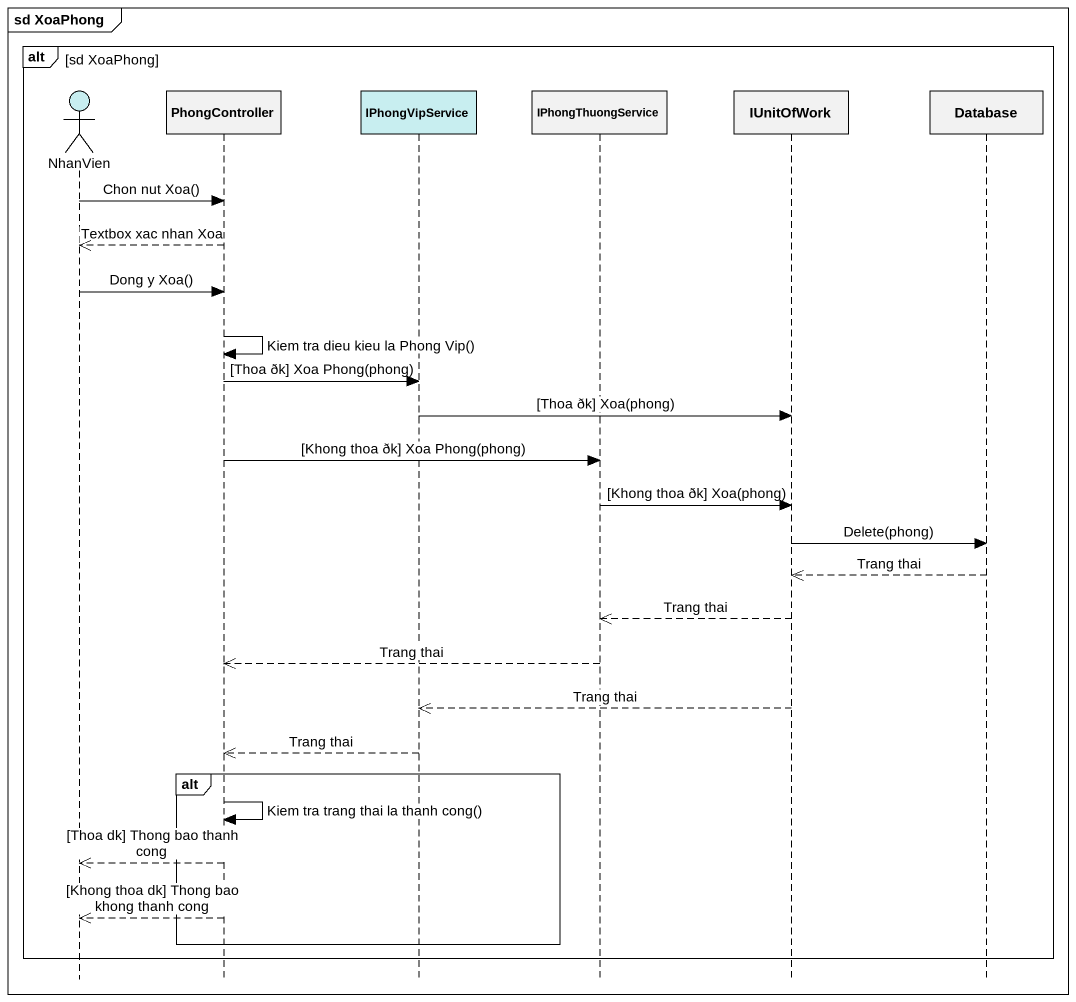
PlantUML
@startuml
mainframe sd XoaPhong
hide footbox
actor NhanVien #C8EEF0
participant PhongController
participant IPhongVipService #C8EEF0
participant IPhongThuongService
participant IUnitOfWork
participant "Database" as Database_

alt sd XoaPhong
  NhanVien -> PhongController : Chon nut Xoa()
  PhongController -->> NhanVien : Textbox xac nhan Xoa
  NhanVien -> PhongController : Dong y Xoa()
  PhongController -> PhongController : Kiem tra dieu kieu la Phong Vip()
  PhongController -> IPhongVipService : [Thoa ðk] Xoa Phong(phong)
  IPhongVipService -> IUnitOfWork : [Thoa ðk] Xoa(phong)
  PhongController -> IPhongThuongService : [Khong thoa ðk] Xoa Phong(phong)
  IPhongThuongService -> IUnitOfWork : [Khong thoa ðk] Xoa(phong)
  IUnitOfWork -> Database_ : Delete(phong)
  Database_ -->> IUnitOfWork : Trang thai
  IUnitOfWork -->> IPhongThuongService : Trang thai
  IPhongThuongService -->> PhongController : Trang thai
  IUnitOfWork -->> IPhongVipService : Trang thai
  IPhongVipService -->> PhongController : Trang thai
  alt
    PhongController -> PhongController : Kiem tra trang thai la thanh cong()
    PhongController -->> NhanVien : [Thoa dk] Thong bao thanh cong
    PhongController -->> NhanVien : [Khong thoa dk] Thong bao khong thanh cong
  end
end
@enduml
